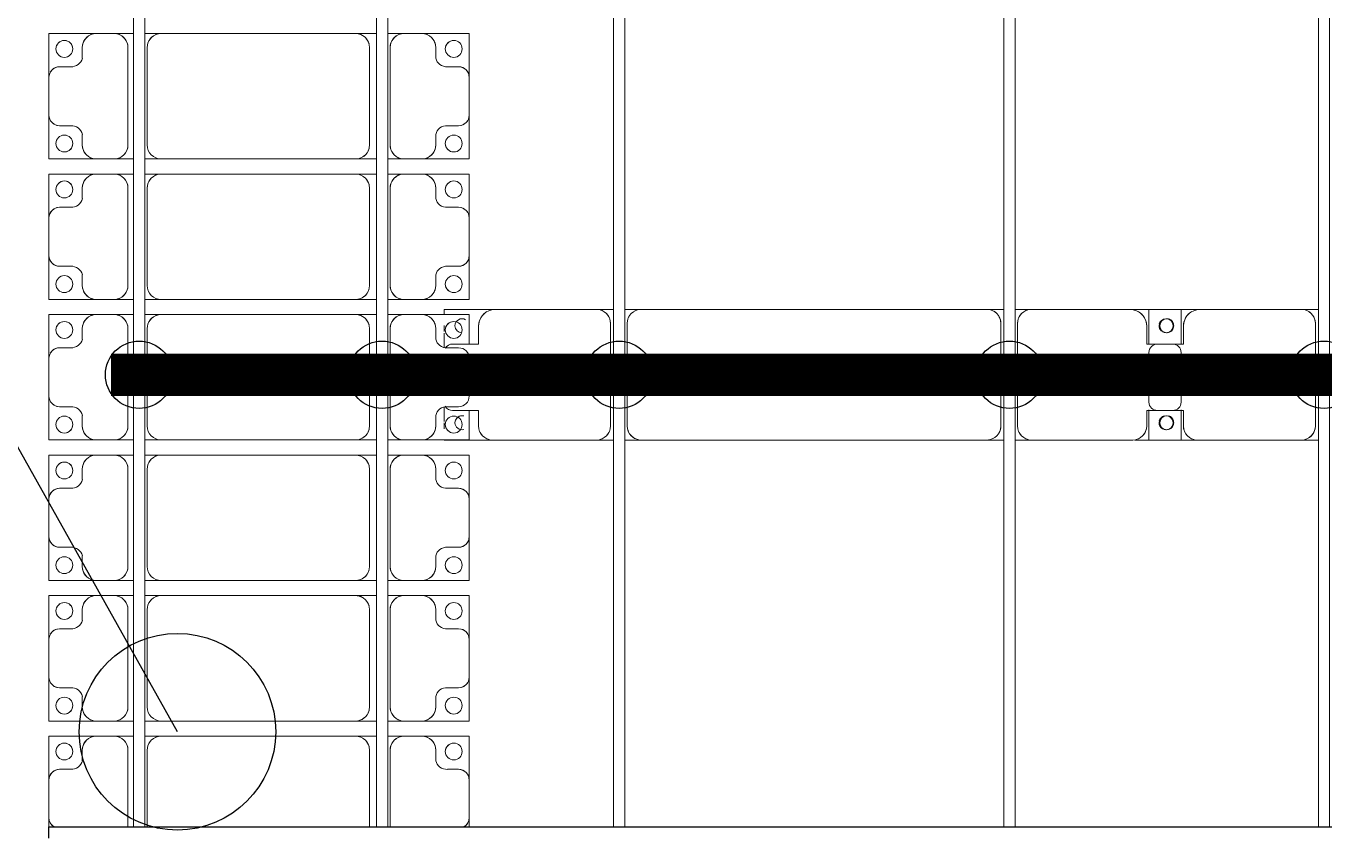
# Model space of a CAD drawing. Header units: millimetres. Extents: x -533732 to -130507, y -117886 to -23954.
# Drawn here: x -526313 to -521690, y -53770 to -50895 of the extents above; entities that cross this region are included whole.
import ezdxf

# ---------------------------------------------------------------- set-up
doc = ezdxf.new("R2010")
doc.units = ezdxf.units.MM
doc.layers.add('A-GENM', color=13, linetype='Continuous', lineweight=9)
doc.layers.add('S-BEAM', color=12, linetype='Continuous', lineweight=9)
for name, color, linetype in [('GC-BICH NEO', 6, 'Continuous'), ('GC-DAY NEO', 5, 'Continuous'), ('GC-HOP 40x60 GIA CUONG', 1, 'Continuous')]:
    doc.layers.add(name, color=color, linetype=linetype)

# ---------------------------------------------------------------- blocks, each defined once
blk = doc.blocks.new('Dầm C52 - Hộp 40x60-19816-BỐ TRÍ KHUNG KẾT CẤU BÈ PIN 06')
at = {"layer": 'S-BEAM', "color": 3, "lineweight": 25}
for p, q in [((-145891.1, -20), (-145891.1, 20)), ((-145891.1, 20), (145891.1, 20))]:
    blk.add_line(p, q, dxfattribs=at)
blk = doc.blocks.new('Dai phao do pin - DẢI PHAO ĐỠ PIN-V116-BỐ TRÍ KHUNG KẾT CẤU BÈ PIN 06')
at = {"layer": 'A-GENM', "color": 7}
for p, q in [((65968.9, 223.4), (66029.7, 223.4)), ((65968.9, 223.4), (66029.7, 223.4)), ((66399.7, 223.4), (66029.7, 223.4)), ((66399.7, 223.4), (66572.2, 223.4)), ((66572.2, 223.4), (66399.7, 223.4)), ((66457.8, 223.4), (66622.9, 223.4)), ((66457.8, 116.2), (66457.8, 223.4)), ((66622.9, 223.4), (66457.8, 223.4)), ((66572.2, 223.4), (66572.2, 116.2)), ((66990.3, 223.4), (66630.3, 223.4)), ((66990.3, 223.4), (67048.9, 223.4)), ((66990.3, 223.4), (67048.9, 223.4)), ((67088.9, 223.4), (67149.7, 223.4)), ((67088.9, 223.4), (67149.7, 223.4)), ((68380.3, 223.4), (67149.7, 223.4)), ((68380.3, 223.4), (68438.9, 223.4)), ((68380.3, 223.4), (68438.9, 223.4)), ((68478.9, 223.4), (68539.7, 223.4)), ((68478.9, 223.4), (68539.7, 223.4)), ((68909.7, 223.4), (68539.7, 223.4)), ((68909.7, 223.4), (69082.2, 223.4)), ((69082.2, 223.4), (68909.7, 223.4)), ((65979.7, 173.4), (65979.7, -191.6)), ((66449.7, 118.2), (66449.7, 173.4)), ((66580.3, 173.4), (66580.3, 118.2)), ((67040.3, -191.6), (67040.3, 173.4)), ((67099.7, 173.4), (67099.7, -191.6)), ((68430.3, -191.6), (68430.3, 173.4)), ((68489.7, 173.4), (68489.7, -191.6)), ((68959.7, 118.2), (68959.7, 173.4)), ((69082.2, 184), (69082.2, 162.5)), ((69082.2, 162.5), (69082.2, 184)), ((69082.2, 156.9), (69082.2, 106.1)), ((69082.2, 106.1), (69082.2, 156.9)), ((66542.2, 118.2), (66449.7, 118.2)), ((66580.3, 118.2), (66487.8, 118.2)), ((69052.2, 118.2), (68959.7, 118.2)), ((66457.8, 88.2), (66457.8, -88.2)), ((66572.2, -88.2), (66572.2, 88.2)), ((66449.7, -181.6), (66449.7, -118.2)), ((66449.7, -118.2), (66542.2, -118.2)), ((66457.8, -241.6), (66457.8, -116.2)), ((66487.8, -118.2), (66580.3, -118.2)), ((66572.2, -116.2), (66572.2, -241.6)), ((66580.3, -118.2), (66580.3, -181.6)), ((68959.7, -181.6), (68959.7, -118.2)), ((68959.7, -118.2), (69052.2, -118.2)), ((69082.2, -106.1), (69082.2, -156.9)), ((69082.2, -156.9), (69082.2, -106.1)), ((69082.2, -162.5), (69082.2, -184)), ((69082.2, -184), (69082.2, -162.5)), ((69082.2, -222.3), (69082.2, -241.6)), ((69082.2, -241.6), (69082.2, -222.3)), ((66029.7, -241.6), (65968.9, -241.6)), ((66029.7, -241.6), (65968.9, -241.6)), ((66029.7, -241.6), (66389.7, -241.6)), ((66572.2, -241.6), (66389.7, -241.6)), ((66389.7, -241.6), (66572.2, -241.6)), ((66640.3, -241.6), (66457.8, -241.6)), ((66457.8, -241.6), (66640.3, -241.6)), ((66640.3, -241.6), (66990.3, -241.6)), ((67048.9, -241.6), (66990.3, -241.6)), ((67048.9, -241.6), (66990.3, -241.6)), ((67149.7, -241.6), (67088.9, -241.6)), ((67149.7, -241.6), (67088.9, -241.6)), ((67149.7, -241.6), (68380.3, -241.6)), ((68438.9, -241.6), (68380.3, -241.6)), ((68438.9, -241.6), (68380.3, -241.6)), ((68539.7, -241.6), (68478.9, -241.6)), ((68539.7, -241.6), (68478.9, -241.6)), ((68539.7, -241.6), (68899.7, -241.6)), ((69082.2, -241.6), (68899.7, -241.6)), ((68899.7, -241.6), (69082.2, -241.6))]:
    blk.add_line(p, q, dxfattribs=at)
for centre, radius, start, end in [((66029.7, 173.4), 50, 90, 180), ((66029.7, 173.4), 50, 107.0964, 180), ((66399.7, 173.4), 50, 0, 90), ((66399.7, 173.4), 50, 0, 75), ((66508.6, 161.8), 25, 0, 180), ((66508.6, 161.8), 25, 0, 165), ((66511.4, 161.8), 25, 360, 180), ((66511.4, 161.8), 25, 90, 180), ((66511.4, 161.8), 25, 15, 75), ((66630.3, 173.4), 50, 90, 180), ((66630.3, 173.4), 50, 105, 180), ((66990.3, 173.4), 50, 0, 90), ((66990.3, 173.4), 50, 0, 75), ((67149.7, 173.4), 50, 90, 180), ((67149.7, 173.4), 50, 150, 180), ((67149.7, 173.4), 50, 90, 120), ((68380.3, 173.4), 50, 0, 90), ((68380.3, 173.4), 50, 15, 90), ((68539.7, 173.4), 50, 90, 180), ((68539.7, 173.4), 50, 105, 180), ((68909.7, 173.4), 50, 0, 90), ((68909.7, 173.4), 50, 0, 75), ((69018.6, 161.8), 25, 360, 105), ((69018.6, 161.8), 25, 0, 105), ((66508.6, 161.8), 25, 180, 360), ((66508.6, 161.8), 25, 195, 255), ((66511.4, 161.8), 25, 180, 360), ((66511.4, 161.8), 25, 180, 255), ((66508.6, 161.8), 25, 285, 360), ((66511.4, 161.8), 25, 285, 345), ((69018.6, 161.8), 25, 255, 360), ((69018.6, 161.8), 25, 270, 360), ((66487.8, 88.2), 30, 90, 180), ((66542.2, 88.2), 30, 0, 90), ((69052.2, 88.2), 30, 30, 90), ((69052.2, 88.2), 30, 30, 60), ((66487.8, -88.2), 30, 180, 270), ((66542.2, -88.2), 30, 270, 0), ((69052.2, -88.2), 30, 270, 328.6795), ((69052.2, -88.2), 30, 300, 328.6795), ((69052.2, -88.2), 30, 300, 315), ((69052.2, -88.2), 30, 300, 315), ((66389.7, -181.6), 60, 270, 360), ((66389.7, -181.6), 60, 300, 0), ((66508.6, -183.2), 25, 0, 180), ((66508.6, -183.2), 25, 180, 0), ((66508.6, -183.2), 25, 195, 0), ((66511.4, -183.2), 25, 0, 180), ((66511.4, -183.2), 25, 60, 180), ((66511.4, -183.2), 25, 180, 0), ((66511.4, -183.2), 25, 180, 270), ((66508.6, -183.2), 25, 0, 150), ((66511.4, -183.2), 25, 15, 30), ((66640.3, -181.6), 60, 180, 270), ((66640.3, -181.6), 60, 180, 240), ((68899.7, -181.6), 60, 270, 360), ((68899.7, -181.6), 60, 300, 0), ((69018.6, -183.2), 25, 240, 360), ((69018.6, -183.2), 25, 240, 360), ((69018.6, -183.2), 25, 0, 90), ((69018.6, -183.2), 25, 0, 90), ((66029.7, -191.6), 50, 180, 270), ((66029.7, -191.6), 50, 180, 252.906), ((66511.4, -183.2), 25, 285, 345), ((66990.3, -191.6), 50, 270, 360), ((66990.3, -191.6), 50, 285, 360), ((67149.7, -191.6), 50, 180, 270), ((67149.7, -191.6), 50, 180, 210), ((67149.7, -191.6), 50, 225, 255), ((68380.3, -191.6), 50, 270, 360), ((68380.3, -191.6), 50, 330, 345), ((68539.7, -191.6), 50, 180, 270), ((68539.7, -191.6), 50, 180, 255), ((68380.3, -191.6), 50, 270, 300)]:
    blk.add_arc(centre, radius, start, end, dxfattribs=at)
blk = doc.blocks.new('Dầm C52 - Dầm C52-19796-BỐ TRÍ KHUNG KẾT CẤU BÈ PIN 06')
at = {"layer": 'S-BEAM', "color": 1}
for p, q in [((17386.7, 20), (23346.7, 20)), ((23346.7, -20), (17386.7, -20))]:
    blk.add_line(p, q, dxfattribs=at)
blk = doc.blocks.new('Dai phaodi lai - DẢI PHAO ĐI LẠI-19048-BỐ TRÍ KHUNG KẾT CẤU BÈ PIN 06')
at = {"layer": 'A-GENM', "color": 7}
for p, q in [((18776.8, 748.4), (18933.1, 748.4)), ((18776.8, 579.3), (18776.8, 748.4)), ((18776.8, 748.4), (18776.8, 579.3)), ((18933.1, 748.4), (18776.8, 748.4)), ((19066.9, 748.4), (18933.1, 748.4)), ((19066.9, 748.4), (19223.2, 748.4)), ((19223.2, 748.4), (19066.9, 748.4)), ((19223.2, 748.4), (19223.2, 579.3)), ((19223.2, 579.3), (19223.2, 748.4)), ((19276.8, 748.4), (19433.1, 748.4)), ((19276.8, 579.3), (19276.8, 748.4)), ((19276.8, 748.4), (19276.8, 579.3)), ((19433.1, 748.4), (19276.8, 748.4)), ((19566.9, 748.4), (19433.1, 748.4)), ((19566.9, 748.4), (19723.2, 748.4)), ((19723.2, 748.4), (19566.9, 748.4)), ((19723.2, 748.4), (19723.2, 579.3)), ((19723.2, 579.3), (19723.2, 748.4)), ((19776.8, 748.4), (19881.8, 748.4)), ((19776.8, 579.3), (19776.8, 748.4)), ((19776.8, 748.4), (19776.8, 579.3)), ((19881.8, 748.4), (19776.8, 748.4)), ((20066.9, 748.4), (19933.1, 748.4)), ((20118.2, 748.4), (20223.2, 748.4)), ((20223.2, 748.4), (20118.2, 748.4)), ((20223.2, 748.4), (20223.2, 579.3)), ((20223.2, 579.3), (20223.2, 748.4)), ((20276.8, 748.4), (20433.1, 748.4)), ((20276.8, 579.3), (20276.8, 748.4)), ((20276.8, 748.4), (20276.8, 579.3)), ((20433.1, 748.4), (20276.8, 748.4)), ((20566.9, 748.4), (20433.1, 748.4)), ((20566.9, 748.4), (20723.2, 748.4)), ((20723.2, 748.4), (20566.9, 748.4)), ((20723.2, 748.4), (20723.2, 579.3)), ((20723.2, 579.3), (20723.2, 748.4)), ((20776.8, 748.4), (20933.1, 748.4)), ((20776.8, 579.3), (20776.8, 748.4)), ((20776.8, 748.4), (20776.8, 579.3)), ((20933.1, 748.4), (20776.8, 748.4)), ((21066.9, 748.4), (20933.1, 748.4)), ((21066.9, 748.4), (21223.2, 748.4)), ((21223.2, 748.4), (21066.9, 748.4)), ((21223.2, 748.4), (21223.2, 579.3)), ((21223.2, 579.3), (21223.2, 748.4)), ((21276.8, 748.4), (21433.1, 748.4)), ((21276.8, 579.3), (21276.8, 748.4)), ((21276.8, 748.4), (21276.8, 579.3)), ((21433.1, 748.4), (21276.8, 748.4)), ((21566.9, 748.4), (21433.1, 748.4)), ((21566.9, 748.4), (21600, 748.4)), ((21600, 748.4), (21566.9, 748.4)), ((18895.1, 710.4), (18895.1, 670.7)), ((19104.9, 670.7), (19104.9, 710.4)), ((19395.1, 710.4), (19395.1, 670.7)), ((19604.9, 670.7), (19604.9, 710.4)), ((19895.1, 710.4), (19895.1, 670.7)), ((20104.9, 670.7), (20104.9, 710.4)), ((20395.1, 710.4), (20395.1, 670.7)), ((20604.9, 670.7), (20604.9, 710.4)), ((20895.1, 710.4), (20895.1, 670.7)), ((21104.9, 670.7), (21104.9, 710.4)), ((21395.1, 710.4), (21395.1, 670.7)), ((18864.3, 629.3), (18826.8, 629.3)), ((19173.2, 629.3), (19135.7, 629.3)), ((19364.3, 629.3), (19326.8, 629.3)), ((19673.2, 629.3), (19635.7, 629.3)), ((19864.3, 629.3), (19826.8, 629.3)), ((20173.2, 629.3), (20135.7, 629.3)), ((20364.3, 629.3), (20326.8, 629.3)), ((20673.2, 629.3), (20635.7, 629.3)), ((20864.3, 629.3), (20826.8, 629.3)), ((21173.2, 629.3), (21135.7, 629.3)), ((21364.3, 629.3), (21326.8, 629.3)), ((18776.8, 579.3), (18776.8, 516.7)), ((19223.2, 516.7), (19223.2, 579.3)), ((19276.8, 579.3), (19276.8, 516.7)), ((19723.2, 516.7), (19723.2, 579.3)), ((19776.8, 579.3), (19776.8, 516.7)), ((20223.2, 516.7), (20223.2, 579.3)), ((20276.8, 579.3), (20276.8, 516.7)), ((20723.2, 516.7), (20723.2, 579.3)), ((20776.8, 579.3), (20776.8, 516.7)), ((21223.2, 516.7), (21223.2, 579.3)), ((21276.8, 579.3), (21276.8, 516.7)), ((18776.8, 458.1), (18776.8, 516.7)), ((18776.8, 458.1), (18776.8, 516.7)), ((19223.2, 516.7), (19223.2, 458.1)), ((19223.2, 516.7), (19223.2, 458.1)), ((19276.8, 458.1), (19276.8, 516.7)), ((19276.8, 458.1), (19276.8, 516.7)), ((19723.2, 516.7), (19723.2, 458.1)), ((19723.2, 516.7), (19723.2, 458.1)), ((19776.8, 458.1), (19776.8, 516.7)), ((19776.8, 458.1), (19776.8, 516.7)), ((20223.2, 516.7), (20223.2, 458.1)), ((20223.2, 516.7), (20223.2, 458.1)), ((20276.8, 458.1), (20276.8, 516.7)), ((20276.8, 458.1), (20276.8, 516.7)), ((20723.2, 516.7), (20723.2, 458.1)), ((20723.2, 516.7), (20723.2, 458.1)), ((20776.8, 458.1), (20776.8, 516.7)), ((20776.8, 458.1), (20776.8, 516.7)), ((21223.2, 516.7), (21223.2, 458.1)), ((21223.2, 516.7), (21223.2, 458.1)), ((21276.8, 458.1), (21276.8, 516.7)), ((21276.8, 458.1), (21276.8, 516.7)), ((18826.8, 466.7), (19173.2, 466.7)), ((19326.8, 466.7), (19673.2, 466.7)), ((19826.8, 466.7), (20173.2, 466.7)), ((20326.8, 466.7), (20673.2, 466.7)), ((20826.8, 466.7), (21173.2, 466.7)), ((21326.8, 466.7), (21600, 466.7)), ((18776.8, 343.3), (18776.8, 418.1)), ((18776.8, 343.3), (18776.8, 418.1)), ((19223.2, 418.1), (19223.2, 343.3)), ((19223.2, 418.1), (19223.2, 343.3)), ((19276.8, 343.3), (19276.8, 418.1)), ((19276.8, 343.3), (19276.8, 418.1)), ((19723.2, 418.1), (19723.2, 343.3)), ((19723.2, 418.1), (19723.2, 343.3)), ((19776.8, 343.3), (19776.8, 418.1)), ((19776.8, 343.3), (19776.8, 418.1)), ((20223.2, 418.1), (20223.2, 343.3)), ((20223.2, 418.1), (20223.2, 343.3)), ((20276.8, 343.3), (20276.8, 418.1)), ((20276.8, 343.3), (20276.8, 418.1)), ((20723.2, 418.1), (20723.2, 343.3)), ((20723.2, 418.1), (20723.2, 343.3)), ((20776.8, 343.3), (20776.8, 418.1)), ((20776.8, 343.3), (20776.8, 418.1)), ((21223.2, 418.1), (21223.2, 343.3)), ((21223.2, 418.1), (21223.2, 343.3)), ((21276.8, 343.3), (21276.8, 418.1)), ((21276.8, 343.3), (21276.8, 418.1)), ((19173.2, 393.3), (18826.8, 393.3)), ((19673.2, 393.3), (19326.8, 393.3)), ((20173.2, 393.3), (19826.8, 393.3)), ((20673.2, 393.3), (20326.8, 393.3)), ((21173.2, 393.3), (20826.8, 393.3)), ((21600, 393.3), (21326.8, 393.3)), ((18776.8, 343.3), (18776.8, -348.3)), ((19223.2, -348.3), (19223.2, 343.3)), ((19276.8, 343.3), (19276.8, -348.3)), ((19723.2, -348.3), (19723.2, 343.3)), ((19776.8, 343.3), (19776.8, -348.3)), ((20223.2, -348.3), (20223.2, 343.3)), ((20276.8, 343.3), (20276.8, -348.3)), ((20723.2, -348.3), (20723.2, 343.3)), ((20776.8, 343.3), (20776.8, -348.3)), ((21223.2, -348.3), (21223.2, 343.3)), ((21276.8, 343.3), (21276.8, -348.3)), ((18776.8, -406.9), (18776.8, -348.3)), ((18776.8, -406.9), (18776.8, -348.3)), ((19223.2, -348.3), (19223.2, -406.9)), ((19223.2, -348.3), (19223.2, -406.9)), ((19276.8, -406.9), (19276.8, -348.3)), ((19276.8, -406.9), (19276.8, -348.3)), ((19723.2, -348.3), (19723.2, -406.9)), ((19723.2, -348.3), (19723.2, -406.9)), ((19776.8, -406.9), (19776.8, -348.3)), ((19776.8, -406.9), (19776.8, -348.3)), ((20223.2, -348.3), (20223.2, -406.9)), ((20223.2, -348.3), (20223.2, -406.9)), ((20276.8, -406.9), (20276.8, -348.3)), ((20276.8, -406.9), (20276.8, -348.3)), ((20723.2, -348.3), (20723.2, -406.9)), ((20723.2, -348.3), (20723.2, -406.9)), ((20776.8, -406.9), (20776.8, -348.3)), ((20776.8, -406.9), (20776.8, -348.3)), ((21223.2, -348.3), (21223.2, -406.9)), ((21223.2, -348.3), (21223.2, -406.9)), ((21276.8, -406.9), (21276.8, -348.3)), ((21276.8, -406.9), (21276.8, -348.3)), ((18826.8, -398.3), (19173.2, -398.3)), ((19326.8, -398.3), (19673.2, -398.3)), ((19826.8, -398.3), (20173.2, -398.3)), ((20326.8, -398.3), (20673.2, -398.3)), ((20826.8, -398.3), (21173.2, -398.3)), ((21326.8, -398.3), (21600, -398.3)), ((18776.8, -516.7), (18776.8, -446.9)), ((18776.8, -516.7), (18776.8, -446.9)), ((19223.2, -446.9), (19223.2, -516.7)), ((19223.2, -446.9), (19223.2, -516.7)), ((19276.8, -516.7), (19276.8, -446.9)), ((19276.8, -516.7), (19276.8, -446.9)), ((19723.2, -446.9), (19723.2, -516.7)), ((19723.2, -446.9), (19723.2, -516.7)), ((19776.8, -516.7), (19776.8, -446.9)), ((19776.8, -516.7), (19776.8, -446.9)), ((20223.2, -446.9), (20223.2, -516.7)), ((20223.2, -446.9), (20223.2, -516.7)), ((20276.8, -516.7), (20276.8, -446.9)), ((20276.8, -516.7), (20276.8, -446.9)), ((20723.2, -446.9), (20723.2, -516.7)), ((20723.2, -446.9), (20723.2, -516.7)), ((20776.8, -516.7), (20776.8, -446.9)), ((20776.8, -516.7), (20776.8, -446.9)), ((21223.2, -446.9), (21223.2, -516.7)), ((21223.2, -446.9), (21223.2, -516.7)), ((21276.8, -516.7), (21276.8, -446.9)), ((21276.8, -516.7), (21276.8, -446.9)), ((19173.2, -466.7), (18826.8, -466.7)), ((19673.2, -466.7), (19326.8, -466.7)), ((20173.2, -466.7), (19826.8, -466.7)), ((20673.2, -466.7), (20326.8, -466.7)), ((21173.2, -466.7), (20826.8, -466.7)), ((21600, -466.7), (21326.8, -466.7)), ((18776.8, -516.7), (18776.8, -579.3)), ((19223.2, -579.3), (19223.2, -516.7)), ((19276.8, -516.7), (19276.8, -579.3)), ((19723.2, -579.3), (19723.2, -516.7)), ((19776.8, -516.7), (19776.8, -579.3)), ((20223.2, -579.3), (20223.2, -516.7)), ((20276.8, -516.7), (20276.8, -579.3)), ((20723.2, -579.3), (20723.2, -516.7)), ((20776.8, -516.7), (20776.8, -579.3)), ((21223.2, -579.3), (21223.2, -516.7)), ((21276.8, -516.7), (21276.8, -579.3)), ((18776.8, -748.4), (18776.8, -579.3)), ((18776.8, -579.3), (18776.8, -748.4)), ((19223.2, -579.3), (19223.2, -748.4)), ((19223.2, -748.4), (19223.2, -579.3)), ((19276.8, -748.4), (19276.8, -579.3)), ((19276.8, -579.3), (19276.8, -748.4)), ((19723.2, -579.3), (19723.2, -748.4)), ((19723.2, -748.4), (19723.2, -579.3)), ((19776.8, -748.4), (19776.8, -579.3)), ((19776.8, -579.3), (19776.8, -748.4)), ((20223.2, -579.3), (20223.2, -748.4)), ((20223.2, -748.4), (20223.2, -579.3)), ((20276.8, -748.4), (20276.8, -579.3)), ((20276.8, -579.3), (20276.8, -748.4)), ((20723.2, -579.3), (20723.2, -748.4)), ((20723.2, -748.4), (20723.2, -579.3)), ((20776.8, -748.4), (20776.8, -579.3)), ((20776.8, -579.3), (20776.8, -748.4)), ((21223.2, -579.3), (21223.2, -748.4)), ((21223.2, -748.4), (21223.2, -579.3)), ((21276.8, -748.4), (21276.8, -579.3)), ((21276.8, -579.3), (21276.8, -748.4)), ((18826.8, -629.3), (18864.3, -629.3)), ((19135.7, -629.3), (19173.2, -629.3)), ((19326.8, -629.3), (19364.3, -629.3)), ((19635.7, -629.3), (19673.2, -629.3)), ((19826.8, -629.3), (19864.3, -629.3)), ((20135.7, -629.3), (20173.2, -629.3)), ((20326.8, -629.3), (20364.3, -629.3)), ((20635.7, -629.3), (20673.2, -629.3)), ((20826.8, -629.3), (20864.3, -629.3)), ((21135.7, -629.3), (21173.2, -629.3)), ((21326.8, -629.3), (21364.3, -629.3)), ((18895.1, -670.7), (18895.1, -710.4)), ((19104.9, -710.4), (19104.9, -670.7)), ((19395.1, -670.7), (19395.1, -710.4)), ((19604.9, -710.4), (19604.9, -670.7)), ((19895.1, -670.7), (19895.1, -710.4)), ((20104.9, -710.4), (20104.9, -670.7)), ((20395.1, -670.7), (20395.1, -710.4)), ((20604.9, -710.4), (20604.9, -670.7)), ((20895.1, -670.7), (20895.1, -710.4)), ((21104.9, -710.4), (21104.9, -670.7)), ((21395.1, -670.7), (21395.1, -710.4)), ((18933.1, -748.4), (18776.8, -748.4)), ((18776.8, -748.4), (18933.1, -748.4)), ((18933.1, -748.4), (19066.9, -748.4)), ((19223.2, -748.4), (19066.9, -748.4)), ((19066.9, -748.4), (19223.2, -748.4)), ((19433.1, -748.4), (19276.8, -748.4)), ((19276.8, -748.4), (19433.1, -748.4)), ((19433.1, -748.4), (19566.9, -748.4)), ((19723.2, -748.4), (19566.9, -748.4)), ((19566.9, -748.4), (19723.2, -748.4)), ((19933.1, -748.4), (19776.8, -748.4)), ((19776.8, -748.4), (19933.1, -748.4)), ((19933.1, -748.4), (20066.9, -748.4)), ((20223.2, -748.4), (20066.9, -748.4)), ((20066.9, -748.4), (20223.2, -748.4)), ((20433.1, -748.4), (20276.8, -748.4)), ((20276.8, -748.4), (20433.1, -748.4)), ((20433.1, -748.4), (20566.9, -748.4)), ((20723.2, -748.4), (20566.9, -748.4)), ((20566.9, -748.4), (20723.2, -748.4)), ((20933.1, -748.4), (20776.8, -748.4)), ((20776.8, -748.4), (20933.1, -748.4)), ((20933.1, -748.4), (21066.9, -748.4)), ((21223.2, -748.4), (21066.9, -748.4)), ((21066.9, -748.4), (21223.2, -748.4)), ((21433.1, -748.4), (21276.8, -748.4)), ((21276.8, -748.4), (21433.1, -748.4)), ((21433.1, -748.4), (21566.9, -748.4)), ((21600, -748.4), (21566.9, -748.4)), ((21566.9, -748.4), (21600, -748.4))]:
    blk.add_line(p, q, dxfattribs=at)
for centre, radius, start, end in [((18933.1, 710.4), 38, 90, 180), ((18933.1, 710.4), 38, 90, 180), ((18933.1, 710.4), 38, 120, 180), ((18933.1, 710.4), 38, 120, 180), ((18933.1, 710.4), 38, 90, 105), ((18933.1, 710.4), 38, 90, 105), ((19066.9, 710.4), 38, 0, 90), ((19066.9, 710.4), 38, 75, 90), ((19066.9, 710.4), 38, 0, 90), ((19066.9, 710.4), 38, 75, 90), ((19066.9, 710.4), 38, 0, 60), ((19066.9, 710.4), 38, 0, 60), ((19433.1, 710.4), 38, 90, 180), ((19433.1, 710.4), 38, 90, 180), ((19433.1, 710.4), 38, 120, 180), ((19433.1, 710.4), 38, 120, 180), ((19433.1, 710.4), 38, 90, 105), ((19433.1, 710.4), 38, 90, 105), ((19566.9, 710.4), 38, 360, 90), ((19566.9, 710.4), 38, 75, 90), ((19566.9, 710.4), 38, 0, 90), ((19566.9, 710.4), 38, 75, 90), ((19566.9, 710.4), 38, 0, 60), ((19566.9, 710.4), 38, 0, 60), ((19933.1, 710.4), 38, 90, 180), ((20066.9, 710.4), 38, 360, 90), ((20433.1, 710.4), 38, 90, 180), ((20433.1, 710.4), 38, 90, 180), ((20433.1, 710.4), 38, 120, 180), ((20433.1, 710.4), 38, 120, 180), ((20433.1, 710.4), 38, 90, 105), ((20433.1, 710.4), 38, 90, 105), ((20566.9, 710.4), 38, 0, 90), ((20566.9, 710.4), 38, 75, 90), ((20566.9, 710.4), 38, 0, 90), ((20566.9, 710.4), 38, 75, 90), ((20566.9, 710.4), 38, 0, 60), ((20566.9, 710.4), 38, 0, 60), ((20933.1, 710.4), 38, 90, 180), ((20933.1, 710.4), 38, 90, 180), ((20933.1, 710.4), 38, 120, 180), ((20933.1, 710.4), 38, 120, 180), ((20933.1, 710.4), 38, 90, 105), ((20933.1, 710.4), 38, 90, 105), ((21066.9, 710.4), 38, 360, 90), ((21066.9, 710.4), 38, 75, 90), ((21066.9, 710.4), 38, 360, 90), ((21066.9, 710.4), 38, 75, 90), ((21066.9, 710.4), 38, 0, 60), ((21066.9, 710.4), 38, 0, 60), ((21433.1, 710.4), 38, 90, 180), ((21433.1, 710.4), 38, 90, 180), ((21433.1, 710.4), 38, 120, 180), ((21433.1, 710.4), 38, 120, 180), ((21433.1, 710.4), 38, 90, 105), ((21433.1, 710.4), 38, 90, 105), ((21566.9, 710.4), 38, 30, 90), ((21566.9, 710.4), 38, 75, 90), ((21566.9, 710.4), 38, 30, 90), ((21566.9, 710.4), 38, 75, 90), ((21566.9, 710.4), 38, 30, 60), ((21566.9, 710.4), 38, 30, 60), ((18831.6, 693.3), 30, 90, 270), ((18831.6, 693.3), 30, 90, 180), ((18831.6, 693.3), 30, 270, 90), ((18831.6, 693.3), 30, 270, 90), ((19168.4, 693.3), 30, 90, 270), ((19168.4, 693.3), 30, 90, 270), ((19168.4, 693.3), 30, 270, 90), ((19168.4, 693.3), 30, 0, 90), ((19331.6, 693.3), 30, 90, 270), ((19331.6, 693.3), 30, 90, 180), ((19331.6, 693.3), 30, 270, 90), ((19331.6, 693.3), 30, 270, 90), ((19668.4, 693.3), 30, 90, 270), ((19668.4, 693.3), 30, 90, 270), ((19668.4, 693.3), 30, 270, 90), ((19668.4, 693.3), 30, 0, 90), ((19831.6, 693.3), 30, 90, 270), ((19831.6, 693.3), 30, 90, 180), ((19831.6, 693.3), 30, 270, 90), ((19831.6, 693.3), 30, 270, 90), ((20168.4, 693.3), 30, 90, 270), ((20168.4, 693.3), 30, 90, 270), ((20168.4, 693.3), 30, 270, 90), ((20168.4, 693.3), 30, 0, 90), ((20331.6, 693.3), 30, 90, 270), ((20331.6, 693.3), 30, 90, 180), ((20331.6, 693.3), 30, 270, 90), ((20331.6, 693.3), 30, 270, 90), ((20668.4, 693.3), 30, 90, 270), ((20668.4, 693.3), 30, 90, 270), ((20668.4, 693.3), 30, 270, 90), ((20668.4, 693.3), 30, 0, 90), ((20831.6, 693.3), 30, 90, 270), ((20831.6, 693.3), 30, 90, 180), ((20831.6, 693.3), 30, 270, 90), ((20831.6, 693.3), 30, 270, 90), ((21168.4, 693.3), 30, 90, 270), ((21168.4, 693.3), 30, 90, 270), ((21168.4, 693.3), 30, 270, 90), ((21168.4, 693.3), 30, 0, 90), ((21331.6, 693.3), 30, 90, 270), ((21331.6, 693.3), 30, 90, 180), ((21331.6, 693.3), 30, 270, 90), ((21331.6, 693.3), 30, 270, 90), ((18831.6, 693.3), 30, 195, 270), ((18855.2, 668.2), 40, 283.1885, 3.5081), ((19144.8, 668.2), 40, 176.4919, 256.8115), ((19168.4, 693.3), 30, 270, 345), ((19331.6, 693.3), 30, 195, 270), ((19355.2, 668.2), 40, 283.1885, 3.5081), ((19644.8, 668.2), 40, 176.4919, 256.8115), ((19668.4, 693.3), 30, 270, 345), ((19831.6, 693.3), 30, 195, 270), ((19855.2, 668.2), 40, 283.1885, 3.5081), ((20144.8, 668.2), 40, 176.4919, 256.8115), ((20168.4, 693.3), 30, 270, 345), ((20331.6, 693.3), 30, 195, 270), ((20355.2, 668.2), 40, 283.1885, 3.5081), ((20644.8, 668.2), 40, 176.4919, 256.8115), ((20668.4, 693.3), 30, 270, 345), ((20831.6, 693.3), 30, 195, 270), ((20855.2, 668.2), 40, 283.1885, 3.5081), ((21144.8, 668.2), 40, 176.4919, 256.8115), ((21168.4, 693.3), 30, 270, 345), ((21331.6, 693.3), 30, 195, 270), ((21355.2, 668.2), 40, 283.1885, 3.5081), ((18826.8, 579.3), 50, 90, 180), ((18826.8, 579.3), 50, 90, 165), ((19173.2, 579.3), 50, 0, 90), ((19173.2, 579.3), 50, 15, 90), ((19326.8, 579.3), 50, 90, 180), ((19326.8, 579.3), 50, 90, 165), ((19673.2, 579.3), 50, 0, 90), ((19673.2, 579.3), 50, 15, 90), ((19826.8, 579.3), 50, 90, 180), ((19826.8, 579.3), 50, 90, 165), ((20173.2, 579.3), 50, 0, 90), ((20173.2, 579.3), 50, 15, 90), ((20326.8, 579.3), 50, 90, 180), ((20326.8, 579.3), 50, 90, 165), ((20673.2, 579.3), 50, 360, 90), ((20673.2, 579.3), 50, 15, 90), ((20826.8, 579.3), 50, 90, 180), ((20826.8, 579.3), 50, 90, 165), ((21173.2, 579.3), 50, 360, 90), ((21173.2, 579.3), 50, 15, 90), ((21326.8, 579.3), 50, 90, 180), ((21326.8, 579.3), 50, 90, 165), ((18826.8, 516.7), 50, 180, 270), ((19173.2, 516.7), 50, 270, 0), ((19326.8, 516.7), 50, 180, 270), ((19673.2, 516.7), 50, 270, 0), ((19826.8, 516.7), 50, 180, 270), ((20173.2, 516.7), 50, 270, 0), ((20326.8, 516.7), 50, 180, 270), ((20673.2, 516.7), 50, 270, 0), ((20826.8, 516.7), 50, 180, 270), ((21173.2, 516.7), 50, 270, 0), ((21326.8, 516.7), 50, 180, 270), ((18826.8, 516.7), 50, 195, 270), ((19173.2, 516.7), 50, 270, 345), ((19326.8, 516.7), 50, 195, 270), ((19673.2, 516.7), 50, 270, 345), ((19826.8, 516.7), 50, 195, 270), ((20173.2, 516.7), 50, 270, 345), ((20326.8, 516.7), 50, 195, 270), ((20673.2, 516.7), 50, 270, 345), ((20826.8, 516.7), 50, 195, 270), ((21173.2, 516.7), 50, 270, 345), ((21326.8, 516.7), 50, 195, 270), ((18826.8, 343.3), 50, 90, 180), ((18826.8, 343.3), 50, 105, 135), ((19173.2, 343.3), 50, 360, 90), ((19173.2, 343.3), 50, 360, 75), ((19326.8, 343.3), 50, 90, 180), ((19326.8, 343.3), 50, 105, 135), ((19673.2, 343.3), 50, 0, 90), ((19673.2, 343.3), 50, 0, 75), ((19826.8, 343.3), 50, 90, 180), ((19826.8, 343.3), 50, 105, 135), ((20173.2, 343.3), 50, 360, 90), ((20173.2, 343.3), 50, 360, 75), ((20326.8, 343.3), 50, 90, 180), ((20326.8, 343.3), 50, 105, 135), ((20673.2, 343.3), 50, 0, 90), ((20673.2, 343.3), 50, 0, 75), ((20826.8, 343.3), 50, 90, 180), ((20826.8, 343.3), 50, 105, 135), ((21173.2, 343.3), 50, 360, 90), ((21173.2, 343.3), 50, 360, 75), ((21326.8, 343.3), 50, 90, 180), ((21326.8, 343.3), 50, 105, 135), ((18826.8, 343.3), 50, 150, 180), ((19326.8, 343.3), 50, 150, 180), ((19826.8, 343.3), 50, 150, 180), ((20326.8, 343.3), 50, 150, 180), ((20826.8, 343.3), 50, 150, 180), ((21326.8, 343.3), 50, 150, 180), ((18826.8, -348.3), 50, 180, 270), ((18826.8, -348.3), 50, 195, 270), ((19173.2, -348.3), 50, 270, 0), ((19173.2, -348.3), 50, 270, 0), ((19326.8, -348.3), 50, 180, 270), ((19326.8, -348.3), 50, 195, 270), ((19673.2, -348.3), 50, 270, 360), ((19673.2, -348.3), 50, 270, 360), ((19826.8, -348.3), 50, 180, 270), ((19826.8, -348.3), 50, 195, 270), ((20173.2, -348.3), 50, 270, 0), ((20173.2, -348.3), 50, 270, 0), ((20326.8, -348.3), 50, 180, 270), ((20326.8, -348.3), 50, 195, 270), ((20673.2, -348.3), 50, 270, 0), ((20673.2, -348.3), 50, 270, 0), ((20826.8, -348.3), 50, 180, 270), ((20826.8, -348.3), 50, 195, 270), ((21173.2, -348.3), 50, 270, 0), ((21173.2, -348.3), 50, 270, 0), ((21326.8, -348.3), 50, 180, 270), ((21326.8, -348.3), 50, 195, 270), ((18826.8, -516.7), 50, 90, 180), ((18826.8, -516.7), 50, 90, 165), ((19173.2, -516.7), 50, 360, 90), ((19173.2, -516.7), 50, 15, 90), ((19326.8, -516.7), 50, 90, 180), ((19326.8, -516.7), 50, 90, 165), ((19673.2, -516.7), 50, 0, 90), ((19673.2, -516.7), 50, 15, 90), ((19826.8, -516.7), 50, 90, 180), ((19826.8, -516.7), 50, 90, 165), ((20173.2, -516.7), 50, 360, 90), ((20173.2, -516.7), 50, 15, 90), ((20326.8, -516.7), 50, 90, 180), ((20326.8, -516.7), 50, 90, 165), ((20673.2, -516.7), 50, 0, 90), ((20673.2, -516.7), 50, 15, 90), ((20826.8, -516.7), 50, 90, 180), ((20826.8, -516.7), 50, 90, 165), ((21173.2, -516.7), 50, 360, 90), ((21173.2, -516.7), 50, 15, 90), ((21326.8, -516.7), 50, 90, 180), ((21326.8, -516.7), 50, 90, 165), ((18826.8, -579.3), 50, 180, 270), ((18826.8, -579.3), 50, 195, 270), ((19173.2, -579.3), 50, 270, 360), ((19173.2, -579.3), 50, 270, 345), ((19326.8, -579.3), 50, 180, 270), ((19326.8, -579.3), 50, 195, 270), ((19673.2, -579.3), 50, 270, 0), ((19673.2, -579.3), 50, 270, 345), ((19826.8, -579.3), 50, 180, 270), ((19826.8, -579.3), 50, 195, 270), ((20173.2, -579.3), 50, 270, 360), ((20173.2, -579.3), 50, 270, 345), ((20326.8, -579.3), 50, 180, 270), ((20326.8, -579.3), 50, 195, 270), ((20673.2, -579.3), 50, 270, 0), ((20673.2, -579.3), 50, 270, 345), ((20826.8, -579.3), 50, 180, 270), ((20826.8, -579.3), 50, 195, 270), ((21173.2, -579.3), 50, 270, 360), ((21173.2, -579.3), 50, 270, 345), ((21326.8, -579.3), 50, 180, 270), ((21326.8, -579.3), 50, 195, 270), ((18855.2, -668.2), 40, 356.4919, 76.8115), ((19144.8, -668.2), 40, 103.1885, 183.5081), ((19355.2, -668.2), 40, 356.4919, 76.8115), ((19644.8, -668.2), 40, 103.1885, 183.5081), ((19855.2, -668.2), 40, 356.4919, 76.8115), ((20144.8, -668.2), 40, 103.1885, 183.5081), ((20355.2, -668.2), 40, 356.4919, 76.8115), ((20644.8, -668.2), 40, 103.1885, 183.5081), ((20855.2, -668.2), 40, 356.4919, 76.8115), ((21144.8, -668.2), 40, 103.1885, 183.5081), ((21355.2, -668.2), 40, 356.4919, 76.8115), ((18831.6, -693.3), 30, 90, 270), ((18831.6, -693.3), 30, 180, 270), ((18831.6, -693.3), 30, 90, 165), ((18831.6, -693.3), 30, 270, 90), ((18831.6, -693.3), 30, 270, 90), ((19168.4, -693.3), 30, 90, 270), ((19168.4, -693.3), 30, 90, 270), ((19168.4, -693.3), 30, 270, 90), ((19168.4, -693.3), 30, 15, 90), ((19168.4, -693.3), 30, 270, 360), ((19331.6, -693.3), 30, 90, 270), ((19331.6, -693.3), 30, 180, 270), ((19331.6, -693.3), 30, 90, 165), ((19331.6, -693.3), 30, 270, 90), ((19331.6, -693.3), 30, 270, 90), ((19668.4, -693.3), 30, 90, 270), ((19668.4, -693.3), 30, 90, 270), ((19668.4, -693.3), 30, 270, 90), ((19668.4, -693.3), 30, 15, 90), ((19668.4, -693.3), 30, 270, 360), ((19831.6, -693.3), 30, 90, 270), ((19831.6, -693.3), 30, 180, 270), ((19831.6, -693.3), 30, 90, 165), ((19831.6, -693.3), 30, 270, 90), ((19831.6, -693.3), 30, 270, 90), ((20168.4, -693.3), 30, 90, 270), ((20168.4, -693.3), 30, 90, 270), ((20168.4, -693.3), 30, 270, 90), ((20168.4, -693.3), 30, 15, 90), ((20168.4, -693.3), 30, 270, 360), ((20331.6, -693.3), 30, 90, 270), ((20331.6, -693.3), 30, 180, 270), ((20331.6, -693.3), 30, 90, 165), ((20331.6, -693.3), 30, 270, 90), ((20331.6, -693.3), 30, 270, 90), ((20668.4, -693.3), 30, 90, 270), ((20668.4, -693.3), 30, 90, 270), ((20668.4, -693.3), 30, 270, 90), ((20668.4, -693.3), 30, 15, 90), ((20668.4, -693.3), 30, 270, 360), ((20831.6, -693.3), 30, 90, 270), ((20831.6, -693.3), 30, 180, 270), ((20831.6, -693.3), 30, 90, 165), ((20831.6, -693.3), 30, 270, 90), ((20831.6, -693.3), 30, 270, 90), ((21168.4, -693.3), 30, 90, 270), ((21168.4, -693.3), 30, 90, 270), ((21168.4, -693.3), 30, 270, 90), ((21168.4, -693.3), 30, 15, 90), ((21168.4, -693.3), 30, 270, 360), ((21331.6, -693.3), 30, 90, 270), ((21331.6, -693.3), 30, 180, 270), ((21331.6, -693.3), 30, 90, 165), ((21331.6, -693.3), 30, 270, 90), ((21331.6, -693.3), 30, 270, 90), ((18933.1, -710.4), 38, 180, 270), ((18933.1, -710.4), 38, 180, 240), ((18933.1, -710.4), 38, 180, 270), ((18933.1, -710.4), 38, 180, 240), ((19066.9, -710.4), 38, 270, 360), ((19066.9, -710.4), 38, 270, 360), ((19066.9, -710.4), 38, 300, 360), ((19066.9, -710.4), 38, 300, 360), ((19433.1, -710.4), 38, 180, 270), ((19433.1, -710.4), 38, 180, 240), ((19433.1, -710.4), 38, 180, 270), ((19433.1, -710.4), 38, 180, 240), ((19566.9, -710.4), 38, 270, 0), ((19566.9, -710.4), 38, 270, 360), ((19566.9, -710.4), 38, 300, 0), ((19566.9, -710.4), 38, 300, 360), ((19933.1, -710.4), 38, 180, 270), ((19933.1, -710.4), 38, 180, 240), ((19933.1, -710.4), 38, 180, 270), ((19933.1, -710.4), 38, 180, 240), ((20066.9, -710.4), 38, 270, 0), ((20066.9, -710.4), 38, 270, 360), ((20066.9, -710.4), 38, 300, 0), ((20066.9, -710.4), 38, 300, 360), ((20433.1, -710.4), 38, 180, 270), ((20433.1, -710.4), 38, 180, 240), ((20433.1, -710.4), 38, 180, 270), ((20433.1, -710.4), 38, 180, 240), ((20566.9, -710.4), 38, 270, 0), ((20566.9, -710.4), 38, 270, 360), ((20566.9, -710.4), 38, 300, 0), ((20566.9, -710.4), 38, 300, 360), ((20933.1, -710.4), 38, 180, 270), ((20933.1, -710.4), 38, 180, 240), ((20933.1, -710.4), 38, 180, 270), ((20933.1, -710.4), 38, 180, 240), ((21066.9, -710.4), 38, 270, 0), ((21066.9, -710.4), 38, 270, 360), ((21066.9, -710.4), 38, 300, 0), ((21066.9, -710.4), 38, 300, 0), ((21433.1, -710.4), 38, 180, 270), ((21433.1, -710.4), 38, 180, 240), ((21433.1, -710.4), 38, 180, 270), ((21433.1, -710.4), 38, 180, 240), ((21566.9, -710.4), 38, 270, 330), ((21566.9, -710.4), 38, 270, 330), ((21566.9, -710.4), 38, 300, 330), ((21566.9, -710.4), 38, 300, 330), ((18933.1, -710.4), 38, 255, 270), ((18933.1, -710.4), 38, 255, 270), ((19066.9, -710.4), 38, 270, 285), ((19066.9, -710.4), 38, 270, 285), ((19433.1, -710.4), 38, 255, 270), ((19433.1, -710.4), 38, 255, 270), ((19566.9, -710.4), 38, 270, 285), ((19566.9, -710.4), 38, 270, 285), ((19933.1, -710.4), 38, 255, 270), ((19933.1, -710.4), 38, 255, 270), ((20066.9, -710.4), 38, 270, 285), ((20066.9, -710.4), 38, 270, 285), ((20433.1, -710.4), 38, 255, 270), ((20433.1, -710.4), 38, 255, 270), ((20566.9, -710.4), 38, 270, 285), ((20566.9, -710.4), 38, 270, 285), ((20933.1, -710.4), 38, 255, 270), ((20933.1, -710.4), 38, 255, 270), ((21066.9, -710.4), 38, 270, 285), ((21066.9, -710.4), 38, 270, 285), ((21433.1, -710.4), 38, 255, 270), ((21433.1, -710.4), 38, 255, 270), ((21566.9, -710.4), 38, 270, 285), ((21566.9, -710.4), 38, 270, 285)]:
    blk.add_arc(centre, radius, start, end, dxfattribs=at)
blk = doc.blocks.new('HOBANMONG_BEPIN 6_rvt-1-BỐ TRÍ KHUNG KẾT CẤU BÈ PIN 06')
at = {"layer": 'A-GENM', "color": 3, "lineweight": 25}
for name, p, rotation in [('Dai phaodi lai - DẢI PHAO ĐI LẠI-19048-BỐ TRÍ KHUNG KẾT CẤU BÈ PIN 06', (-525482.5, -32144.9), 269.9997586098934), ('Dai phao do pin - DẢI PHAO ĐỠ PIN-V116-BỐ TRÍ KHUNG KẾT CẤU BÈ PIN 06', (-455741.3, -52145.2), 179.9997586099391)]:
    blk.add_blockref(name, p, dxfattribs=dict(at, rotation=rotation))
at = {"layer": 'S-BEAM', "color": 3, "lineweight": 25}
for name, p, rotation in [('Dầm C52 - Dầm C52-19796-BỐ TRÍ KHUNG KẾT CẤU BÈ PIN 06', (-525909.5, -71131.6), 89.99975860989407), ('Dầm C52 - Dầm C52-19796-BỐ TRÍ KHUNG KẾT CẤU BÈ PIN 06', (-525044.5, -71131.6), 89.99975860989407), ('Dầm C52 - Dầm C52-19796-BỐ TRÍ KHUNG KẾT CẤU BÈ PIN 06', (-524200.3, -71131.6), 89.99975860989407), ('Dầm C52 - Dầm C52-19796-BỐ TRÍ KHUNG KẾT CẤU BÈ PIN 06', (-522810.3, -71131.6), 89.99975860989407), ('Dầm C52 - Dầm C52-19796-BỐ TRÍ KHUNG KẾT CẤU BÈ PIN 06', (-521690.3, -71131.6), 89.99975860989407), ('Dầm C52 - Hộp 40x60-19816-BỐ TRÍ KHUNG KẾT CẤU BÈ PIN 06', (-380339.8, -53765.5), 359.9997586099392)]:
    blk.add_blockref(name, p, dxfattribs=dict(at, rotation=rotation))

msp = doc.modelspace()

# ---------------------------------------------------------------- linework, layer by layer
at = {"layer": 'GC-BICH NEO'}
msp.add_circle((-525773.1, -53406.1), 350, dxfattribs=at)
at = {"layer": 'GC-DAY NEO'}
msp.add_line((-525773.1, -53406.1), (-529692.5, -46432), dxfattribs=at)
at = {"layer": 'GC-HOP 40x60 GIA CUONG', "const_width": 150}
msp.add_lwpolyline([(-526009.5, -52136), (-511009.5, -52136)], dxfattribs=at)
at = {"layer": 'GC-HOP 40x60 GIA CUONG'}
for centre in [(-525909.5, -52136), (-525044.5, -52136), (-524200.3, -52136), (-522810.3, -52136), (-521690.3, -52136)]:
    msp.add_circle(centre, 120, dxfattribs=at)

# ---------------------------------------------------------------- block references
at = {"lineweight": 5}
msp.add_blockref('HOBANMONG_BEPIN 6_rvt-1-BỐ TRÍ KHUNG KẾT CẤU BÈ PIN 06', (0, 0), dxfattribs=at)

doc.saveas('drawing.dxf')
